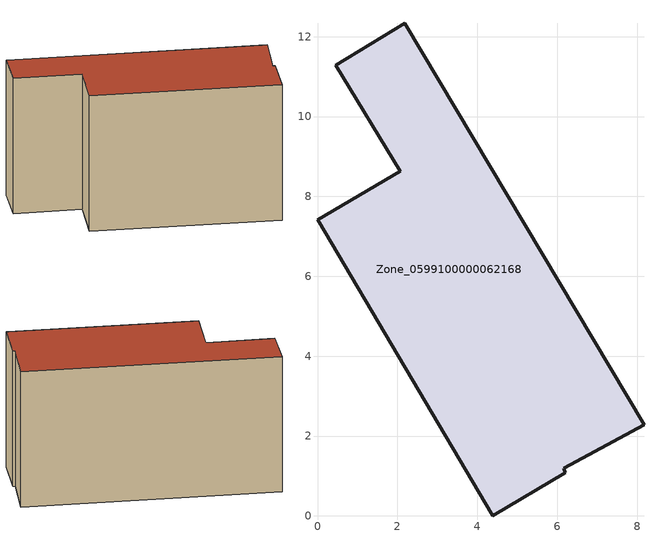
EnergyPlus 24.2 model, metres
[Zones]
Zone_0599100000062168
 floor ground (C_G): 2.07,8.63 0.46,11.28 2.18,12.34 8.18,2.28 6.16,1.19 6.2,1.08 4.39,0 0,7.42 z0
 wall outside (C_F): 0,7.42 4.39,0 6.2,1.08 6.16,1.19 8.18,2.28 2.18,12.34 0.46,11.28 2.07,8.63 0,7.42 z0:6.56
 roof outside (C_R): 6.16,1.19 8.18,2.28 2.18,12.34 0.46,11.28 2.07,8.63 0,7.42 4.39,0 6.2,1.08 z6.56
[BUILDING]
Pand.0599100000062168: North Axis=0; Terrain=City; Loads Convergence Tolerance Value=0.04; Temperature Convergence Tolerance Value=0.4; Solar Distribution=FullExterior; Maximum Number of Warmup Days=25; Minimum Number of Warmup Days=1
[Site:Location]
Rotterdam.The.Hague.AP_ZH_NLD Design_Conditions: Latitude=51.96; Longitude=4.45; Time Zone=1; Elevation=-4.5
[SITE:GROUNDTEMPERATURE:BUILDINGSURFACE]
18, 18, 18, 18, 18, 18, 18, 18, 18, 18, 18, 18
[MATERIAL] Thermal Absorptance=0.9; Solar Absorptance=0.7; Visible Absorptance=0.7
Name | Roughness | Thickness | Conductivity | Density | Specific Heat
G.TI.1946 | MediumSmooth | 0.15 | 1 | 540 | 1210
F.TI.1946 | Rough | 0.3 | 0.857143 | 1920 | 840
R.TI.1946 | MediumRough | 0.2 | 0.1 | 1500 | 1000
[CONSTRUCTION]
C_G: G.TI.1946
C_F: F.TI.1946
C_R: R.TI.1946
[ZONE]
Zone_0599100000062168: Type=1; Multiplier=1; Ceiling Height=Autocalculate; Volume=Autocalculate; Floor Area=autocalculate; Part of Total Floor Area=Yes
[ZONEINFILTRATION:DESIGNFLOWRATE]
Infil_Zone_0599100000062168: Zone or ZoneList or Space or SpaceList=Zone_0599100000062168; Schedule=AlwaysOn; Design Flow Rate Calculation Method=Flow/Area; Flow Rate per Floor Area=0.003; Constant Term Coefficient=1; Temperature Term Coefficient=0; Velocity Term Coefficient=0; Velocity Squared Term Coefficient=0
[HVACTEMPLATE:ZONE:IDEALLOADSAIRSYSTEM]
Zone_0599100000062168: Maximum Heating Supply Air Temperature=50; Minimum Cooling Supply Air Temperature=13; Maximum Heating Supply Air Humidity Ratio=0.0156; Minimum Cooling Supply Air Humidity Ratio=0.0077; Heating Limit=NoLimit; Cooling Limit=NoLimit; Dehumidification Control Type=ConstantSensibleHeatRatio; Cooling Sensible Heat Ratio=0.7; Dehumidification Setpoint=60; Humidification Control Type=None; Humidification Setpoint=30; Outdoor Air Method=None; Outdoor Air Flow Rate per Person=0.00944; Outdoor Air Flow Rate per Zone Floor Area=0; Outdoor Air Flow Rate per Zone=0; Demand Controlled Ventilation Type=None; Outdoor Air Economizer Type=NoEconomizer; Heat Recovery Type=None; Sensible Heat Recovery Effectiveness=0.7; Latent Heat Recovery Effectiveness=0.65
[ZONECONTROL:THERMOSTAT]
ThermostatControl_Zone_0599100000062168: Zone or ZoneList=Zone_0599100000062168; Control Type Schedule=DualSetpointControlType; Control 1=Thermostat_Zone_0599100000062168; Temperature Difference Between Cutout And Setpoint=0
[THERMOSTATSETPOINT:DUALSETPOINT]
Thermostat_Zone_0599100000062168: Heating Setpoint Temperature Schedule=HeatingSetpoint_Zone_0599100000062168; Cooling Setpoint Temperature Schedule=CoolingSetpoint_Zone_0599100000062168
[SCHEDULE:COMPACT]
HeatingSetpoint_Zone_0599100000062168: Through: 12/31, For: AllDays, Until: 24:00, 21
CoolingSetpoint_Zone_0599100000062168: Through: 12/31, For: AllDays, Until: 24:00, 24
DualSetpointControlType: Through: 12/31, For: AllDays, Until: 24:00, 4
AlwaysOn: Through: 12/31, For: AllDays, Until: 24:00, 1
